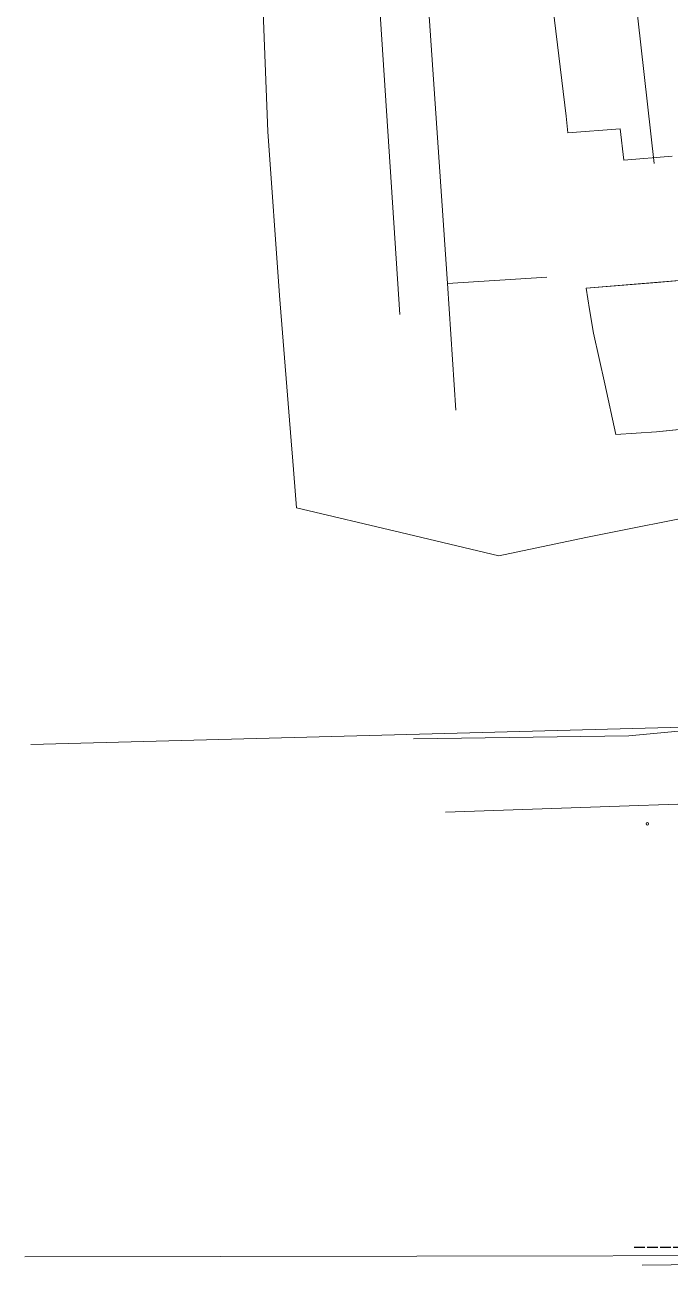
# Model space of a CAD drawing. Header units: metres. Extents: x 105014 to 106600, y 111320 to 118425.
# Drawn here: x 105567 to 105642.5, y 117993.1 to 118138.4 of the extents above; entities that cross this region are included whole.
import ezdxf

# ---------------------------------------------------------------- set-up
doc = ezdxf.new("R2010")
doc.units = ezdxf.units.M
doc.linetypes.add('DASHED', pattern=[1.524, 1.27, -0.254])
for name, color, linetype, lineweight in [('30-RED-ETB-CAMARA', 151, 'CONTINUOUS', 13), ('30-RED-VANTI-EXIST', 52, 'CONTINUOUS', 13), ('30-RED-VANTI-PROY', 2, 'DASHED', 25), ('35-RH-ACUE-MENOR-EXIST', 151, 'CONTINUOUS', 13), ('60-PREDIAL-LOTE', 42, 'CONTINUOUS', 13)]:
    doc.layers.add(name, color=color, linetype=linetype, lineweight=lineweight)

# ---------------------------------------------------------------- blocks, each defined once
blk = doc.blocks.new('POSTE')
blk.add_circle((0, 0), 0.15)

msp = doc.modelspace()

# ---------------------------------------------------------------- linework, layer by layer
at = {"layer": '30-RED-VANTI-EXIST'}
for points in [[(105613.5929, 118150.4625), (105607.9515, 118149.8565), (105610.8867, 118104.4931)], [(105613.6889, 118149.1475), (105616.4735, 118108.1219)], [(105640.6753, 118122.1777), (105637.5945, 118149.6764)], [(105616.4681, 118108.1215), (105616.4735, 118108.1219)], [(105616.4735, 118108.1219), (105628.0961, 118108.8715)], [(105616.4735, 118108.1219), (105617.4791, 118093.3053)], [(105612.5033, 118054.8063), (105637.7085, 118055.1619), (105658.8453, 118057.1525), (105669.4993, 118058.1509), (105674.4099, 118058.5704)], [(105616.2495, 118046.1921), (105663.8113, 118047.8545), (105670.3517, 118048.0689), (105677.2781, 118048.3121), (105680.1022, 118048.4309)], [(105639.2585, 117993.1425), (105669.6921, 117993.4961), (105687.4819, 117993.5091), (105697.2905, 117993.2731), (105698.2241, 117993.2722)]]:
    msp.add_lwpolyline(points, dxfattribs=at)
at = {"layer": '30-RED-VANTI-PROY'}
msp.add_lwpolyline([(105638.3207, 117995.2699), (105652.2109, 117995.2467), (105660.7123, 117995.2267), (105669.5013, 117995.1887), (105687.6129, 117995.2623)], dxfattribs=at)
at = {"layer": '35-RH-ACUE-MENOR-EXIST'}
for points in [[(105674.87, 118056.97), (105567.73, 118054.13)], [(105704.71, 117994.35), (105567.01, 117994.13)]]:
    msp.add_lwpolyline(points, dxfattribs=at)
at = {"layer": '60-PREDIAL-LOTE'}
for points in [[(105647.9307, 118081.4042), (105632.662, 118078.3574), (105622.4914, 118076.2138), (105611.0259, 118078.9428), (105598.8242, 118081.847), (105598.3437, 118087.8277), (105598.2726, 118088.7121), (105596.827, 118106.705), (105595.4444, 118125.9189), (105594.765, 118143.9632)], [(105628.654, 118141.9124), (105630.3586, 118127.7242), (105630.3586, 118127.7242), (105630.5784, 118125.7825), (105636.6822, 118126.24), (105637.1087, 118122.5645), (105642.7706, 118123.0516)], [(105644.5422, 118108.5397), (105641.0162, 118108.2571), (105632.7075, 118107.5917), (105633.1254, 118105.0724), (105633.5818, 118102.3204), (105634.8858, 118096.38), (105636.1896, 118090.4405), (105640.9337, 118090.7525), (105648.0797, 118091.4946)]]:
    msp.add_lwpolyline(points, dxfattribs=at)
msp.add_lwpolyline([(105640.9337, 118090.7525), (105636.1896, 118090.4405), (105634.8858, 118096.38), (105633.5818, 118102.3204), (105633.1254, 118105.0724), (105632.7075, 118107.5917), (105638.7889, 118108.0832), (105644.5422, 118108.5397), (105655.7428, 118109.4435), (105673.005, 118110.819), (105673.2326, 118095.2603), (105673.2296, 118095.2597), (105667.2168, 118094.3596), (105663.0813, 118093.7405), (105662.5263, 118093.6574), (105661.1131, 118093.4459), (105659.7396, 118093.2401), (105659.7299, 118093.2389), (105655.5347, 118092.6107), (105651.0822, 118091.9441), (105648.0797, 118091.4946), (105644.0308, 118091.062), (105640.9337, 118090.7525)], close=True, dxfattribs=at)

# ---------------------------------------------------------------- block references
at = {"layer": '30-RED-ETB-CAMARA'}
msp.add_blockref('POSTE', (105639.878, 118044.834), dxfattribs=at)

doc.saveas('drawing.dxf')
